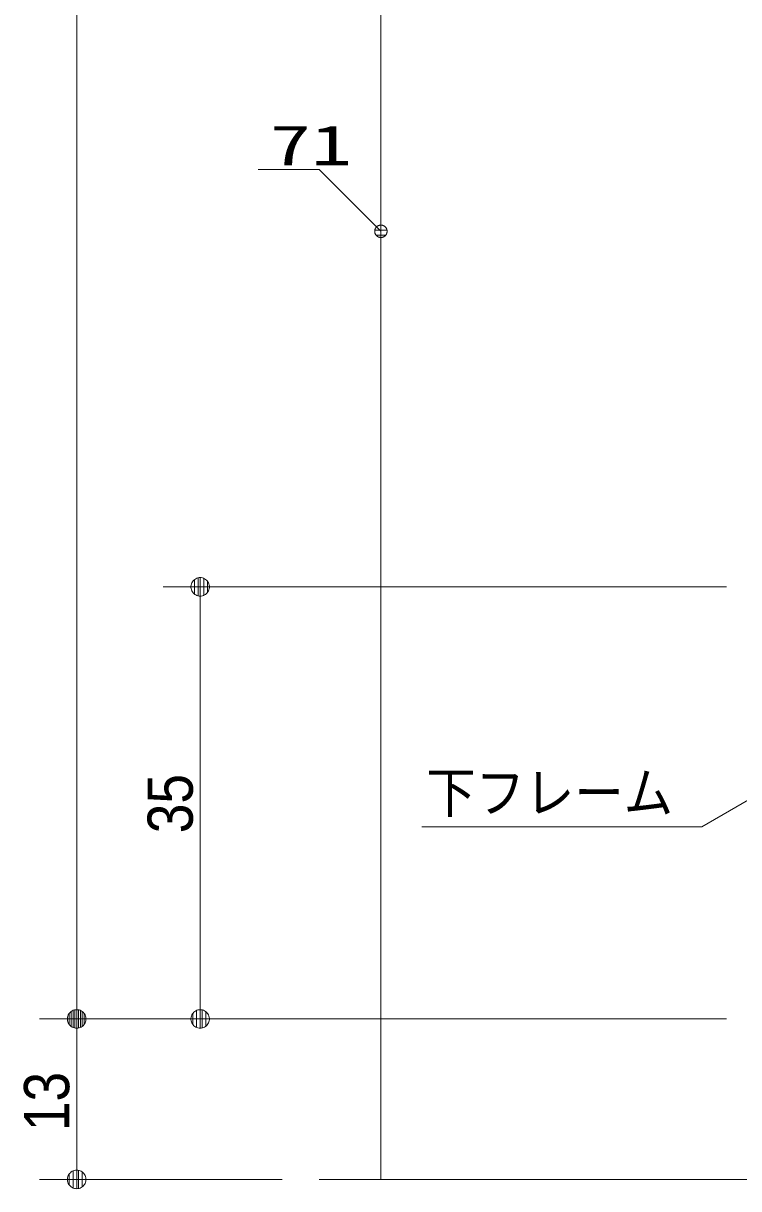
# Model space of a CAD drawing. Units: millimetres, scale not verified, with parts at other scales. Extents: x -6062 to 6062, y -3045 to 3045.
# Drawn here: x 432 to 1011, y -1912 to -968 of the extents above; entities that cross this region are included whole.
import ezdxf
from ezdxf.enums import TextEntityAlignment as Align

# ---------------------------------------------------------------- set-up
doc = ezdxf.new("R2010")
doc.units = ezdxf.units.MM
doc.header["$LTSCALE"] = 20
for name, color, linetype, lineweight in [('0-0_2寸法-1', 7, 'Continuous', 9), ('0-1_0', 7, 'Continuous', 9), ('0-3_2寸法-3', 7, 'Continuous', 9), ('0-4_3一般', 7, 'Continuous', 9)]:
    doc.layers.add(name, color=color, linetype=linetype, lineweight=lineweight)
doc.styles.add('ＭＳ ゴシック', font='')
doc.styles.add('ＭＳ Ｐゴシック', font='')
doc.styles.get('ＭＳ ゴシック').set_extended_font_data('MS Gothic')
doc.styles.get('ＭＳ Ｐゴシック').set_extended_font_data('MS PGothic')

# ---------------------------------------------------------------- blocks, each defined once
blk = doc.blocks.new('_Dot')
at = {"layer": '0-1_0'}
for p, q in [((-10, 0), (-20, 0)), ((9.78, 2), (-9.78, 2)), ((7.99, 6), (-7.99, 6)), ((9.16, -3.98), (-9.16, -3.98)), ((6, -7.98), (-6, -7.98))]:
    blk.add_line(p, q, dxfattribs=at)
for points in [[(10, 0), (9.92, 1.25), (9.69, 2.49), (9.3, 3.68), (8.76, 4.82), (8.09, 5.88), (7.29, 6.85), (6.37, 7.71), (5.36, 8.44), (4.26, 9.05), (3.09, 9.51), (1.87, 9.82), (0.63, 9.98), (-0.63, 9.98), (-1.87, 9.82), (-3.09, 9.51), (-4.26, 9.05), (-5.36, 8.44), (-6.37, 7.71), (-7.29, 6.85), (-8.09, 5.88), (-8.76, 4.82), (-9.3, 3.68), (-9.69, 2.49), (-9.92, 1.25), (-10, 0), (0, 0)], [(-10, 0), (-9.92, -1.25), (-9.69, -2.49), (-9.3, -3.68), (-8.76, -4.82), (-8.09, -5.88), (-7.29, -6.85), (-6.37, -7.71), (-5.36, -8.44), (-4.26, -9.05), (-3.09, -9.51), (-1.87, -9.82), (-0.63, -9.98), (0.63, -9.98), (1.87, -9.82), (3.09, -9.51), (4.26, -9.05), (5.36, -8.44), (6.37, -7.71), (7.29, -6.85), (8.09, -5.88), (8.76, -4.82), (9.3, -3.68), (9.69, -2.49), (9.92, -1.25), (10, 0), (0, 0)]]:
    blk.add_lwpolyline(points, close=True, dxfattribs=at)
blk = doc.blocks.new('グループ-26')
at = {"layer": '0-4_3一般'}
blk.add_line((49184, -38080), (73384, -38080), dxfattribs=at)
blk = doc.blocks.new('グループ-45')
at = {"layer": '0-4_3一般'}
blk.add_line((50184, 21724.9), (50184, -38080), dxfattribs=at)
blk.add_blockref('グループ-26', (0, 0), dxfattribs=at)

msp = doc.modelspace()

# ---------------------------------------------------------------- linework, layer by layer
at = {"layer": '0-0_2寸法-1'}
for p, q in [((475.33, 621.24), (475.33, -1758.99)), ((1001.7, -1424), (545.33, -1424)), ((575.33, -1758.99), (575.33, -1439.01)), ((1001.7, -1774), (445.33, -1774)), ((545.33, -1774), (445.33, -1774)), ((1001.7, -1774), (545.33, -1774)), ((475.33, -1789.01), (475.33, -1888.99)), ((641.7, -1904), (445.33, -1904))]:
    msp.add_line(p, q, dxfattribs=at)
at = {"layer": '0-3_2寸法-3'}
for p, q in [((722.07, -1131.01), (721.33, -1131.01)), ((722.07, -1131.01), (721.33, -1131.01)), ((726.61, -1135.01), (716.79, -1135.01)), ((725.7, -1139.01), (717.7, -1139.01))]:
    msp.add_line(p, q, dxfattribs=at)
for points in [[(721.7, -1136), (671.7, -1086), (622.31, -1086)], [(716.91, -1137.45), (716.84, -1137.22), (716.79, -1136.98), (716.75, -1136.73), (716.72, -1136.49), (716.7, -1136.25), (716.69, -1136), (716.7, -1135.75), (716.72, -1135.51), (716.75, -1135.27), (716.79, -1135.02), (716.84, -1134.78), (716.91, -1134.55), (716.99, -1134.31), (717.07, -1134.08), (717.17, -1133.86), (717.28, -1133.64), (717.41, -1133.43), (717.54, -1133.22), (717.68, -1133.02), (717.83, -1132.82), (717.99, -1132.64), (718.16, -1132.46)], [(716.84, -1134.78), (716.91, -1134.55), (716.99, -1134.31), (717.07, -1134.08), (717.17, -1133.86), (717.28, -1133.64), (717.41, -1133.43), (717.54, -1133.22), (717.68, -1133.02), (717.83, -1132.82), (717.99, -1132.64), (718.16, -1132.46), (718.34, -1132.29), (718.52, -1132.13), (718.72, -1131.98), (718.92, -1131.84), (719.13, -1131.7), (719.34, -1131.58), (719.56, -1131.47), (719.78, -1131.37), (720.01, -1131.29), (720.25, -1131.21), (720.48, -1131.14), (720.72, -1131.09), (720.97, -1131.05), (721.21, -1131.02), (721.45, -1131), (721.7, -1130.99), (721.95, -1131), (722.19, -1131.02), (722.43, -1131.05), (722.68, -1131.09), (722.92, -1131.14), (723.15, -1131.21), (723.39, -1131.29), (723.62, -1131.37), (723.84, -1131.47), (724.06, -1131.58), (724.27, -1131.7), (724.48, -1131.84)], [(718.16, -1132.46), (718.34, -1132.29), (718.52, -1132.13), (718.72, -1131.98), (718.92, -1131.84), (719.13, -1131.7), (719.34, -1131.58), (719.56, -1131.47), (719.78, -1131.37), (720.01, -1131.29), (720.25, -1131.21), (720.48, -1131.14), (720.72, -1131.09), (720.97, -1131.05), (721.21, -1131.02), (721.45, -1131), (721.7, -1130.99), (721.95, -1131), (722.19, -1131.02), (722.43, -1131.05), (722.68, -1131.09), (722.92, -1131.14), (723.15, -1131.21), (723.39, -1131.29), (723.62, -1131.37), (723.84, -1131.47), (724.06, -1131.58), (724.27, -1131.7), (724.48, -1131.84), (724.68, -1131.98), (724.88, -1132.13), (725.06, -1132.29), (725.24, -1132.46), (725.41, -1132.64), (725.57, -1132.82), (725.72, -1133.02), (725.86, -1133.22), (726, -1133.43), (726.12, -1133.64), (726.23, -1133.86)], [(724.48, -1131.84), (724.68, -1131.98), (724.88, -1132.13), (725.06, -1132.29), (725.24, -1132.46), (725.41, -1132.64), (725.57, -1132.82), (725.72, -1133.02), (725.86, -1133.22), (726, -1133.43), (726.12, -1133.64), (726.23, -1133.86), (726.33, -1134.08), (726.41, -1134.31), (726.49, -1134.55), (726.56, -1134.78), (726.61, -1135.02), (726.65, -1135.27), (726.68, -1135.51), (726.7, -1135.75), (726.71, -1136), (726.7, -1136.25), (726.68, -1136.49), (726.65, -1136.73), (726.61, -1136.98), (726.56, -1137.22), (726.49, -1137.45), (726.41, -1137.69), (726.33, -1137.92), (726.23, -1138.14), (726.12, -1138.36), (726, -1138.57), (725.86, -1138.78), (725.72, -1138.98), (725.57, -1139.18), (725.41, -1139.36), (725.24, -1139.54), (725.06, -1139.71), (724.88, -1139.87), (724.68, -1140.02)], [(722.19, -1140.98), (721.95, -1141), (721.7, -1141.01), (721.45, -1141), (721.21, -1140.98), (720.97, -1140.95), (720.72, -1140.91), (720.48, -1140.86), (720.25, -1140.79), (720.01, -1140.71), (719.78, -1140.63), (719.56, -1140.53), (719.34, -1140.42), (719.13, -1140.3), (718.92, -1140.16), (718.72, -1140.02), (718.52, -1139.87), (718.34, -1139.71), (718.16, -1139.54), (717.99, -1139.36), (717.83, -1139.18), (717.68, -1138.98), (717.54, -1138.78), (717.41, -1138.57), (717.28, -1138.36), (717.17, -1138.14), (717.07, -1137.92), (716.99, -1137.69), (716.91, -1137.45), (716.84, -1137.22), (716.79, -1136.98), (716.75, -1136.73), (716.72, -1136.49), (716.7, -1136.25), (716.69, -1136), (716.7, -1135.75), (716.72, -1135.51), (716.75, -1135.27), (716.79, -1135.02), (716.84, -1134.78)], [(724.68, -1140.02), (724.48, -1140.16), (724.27, -1140.3), (724.06, -1140.42), (723.84, -1140.53), (723.62, -1140.63), (723.39, -1140.71), (723.15, -1140.79), (722.92, -1140.86), (722.68, -1140.91), (722.43, -1140.95), (722.19, -1140.98), (721.95, -1141), (721.7, -1141.01), (721.45, -1141), (721.21, -1140.98), (720.97, -1140.95), (720.72, -1140.91), (720.48, -1140.86), (720.25, -1140.79), (720.01, -1140.71), (719.78, -1140.63), (719.56, -1140.53), (719.34, -1140.42), (719.13, -1140.3), (718.92, -1140.16), (718.72, -1140.02), (718.52, -1139.87), (718.34, -1139.71), (718.16, -1139.54), (717.99, -1139.36), (717.83, -1139.18), (717.68, -1138.98), (717.54, -1138.78), (717.41, -1138.57), (717.28, -1138.36), (717.17, -1138.14), (717.07, -1137.92), (716.99, -1137.69), (716.91, -1137.45)], [(726.23, -1133.86), (726.33, -1134.08), (726.41, -1134.31), (726.49, -1134.55), (726.56, -1134.78), (726.61, -1135.02), (726.65, -1135.27), (726.68, -1135.51), (726.7, -1135.75), (726.71, -1136), (726.7, -1136.25), (726.68, -1136.49), (726.65, -1136.73), (726.61, -1136.98), (726.56, -1137.22), (726.49, -1137.45), (726.41, -1137.69), (726.33, -1137.92), (726.23, -1138.14), (726.12, -1138.36), (726, -1138.57), (725.86, -1138.78), (725.72, -1138.98), (725.57, -1139.18), (725.41, -1139.36), (725.24, -1139.54), (725.06, -1139.71), (724.88, -1139.87), (724.68, -1140.02), (724.48, -1140.16), (724.27, -1140.3), (724.06, -1140.42), (723.84, -1140.53), (723.62, -1140.63), (723.39, -1140.71), (723.15, -1140.79), (722.92, -1140.86), (722.68, -1140.91), (722.43, -1140.95), (722.19, -1140.98)], [(1031.7, -1589.4), (981.7, -1618.27), (754.82, -1618.27)]]:
    msp.add_lwpolyline(points, dxfattribs=at)

# ---------------------------------------------------------------- block references
at = {"layer": '0-0_2寸法-1', "xscale": 0.7503418, "yscale": 0.7503418}
for p, rotation in [((575.33, -1424), 90), ((475.33, -1774), 270), ((575.33, -1774), 270), ((475.33, -1774), 90), ((475.33, -1904), 270)]:
    msp.add_blockref('_Dot', p, dxfattribs=dict(at, rotation=rotation))
at = {"layer": '0-4_3一般', "xscale": 0.05, "yscale": 0.05}
msp.add_blockref('グループ-45', (-1787.5, 0), dxfattribs=at)

# ---------------------------------------------------------------- texts
at = {"layer": '0-0_2寸法-1', "style": 'ＭＳ Ｐゴシック', "width": 0.9}
for s, p in [('35', (580.38, -1623.59)), ('13', (480.29, -1864.93))]:
    msp.add_text(s, height=36.66, rotation=90, dxfattribs=at).set_placement(p, align=Align.BOTTOM_LEFT)
at = {"layer": '0-3_2寸法-3', "style": 'ＭＳ ゴシック'}
for s, width, p in [('71', 1.5, (631.75, -1092.26)), ('下フレーム', 0.9, (758.48, -1616.65))]:
    msp.add_text(s, height=32.55, dxfattribs=dict(at, width=width)).set_placement(p, align=Align.BOTTOM_LEFT)

doc.saveas('drawing.dxf')
